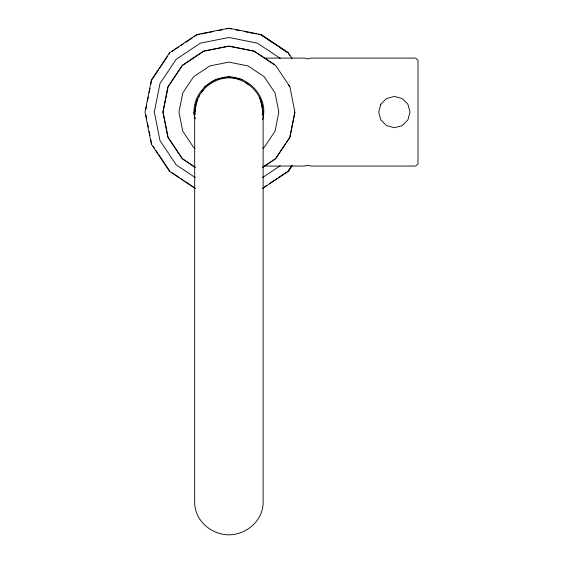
<?xml version="1.0" encoding="UTF-8"?>
<svg xmlns="http://www.w3.org/2000/svg" width="563" height="563" viewBox="0 0 563 563"><rect width="100%" height="100%" fill="white"/><g stroke="black" fill="none" stroke-linecap="round" stroke-linejoin="round"><path stroke-width="0.84" d="M145.831 109.546L146.669 105.337M147.506 101.129L148.343 96.92M149.181 92.712L150.018 88.504M150.856 84.295L151.693 80.087M193.714 112.072L195.051 118.807C189.45 97.73 207.761 77.251 228.909 76.85C250.465 77.265 268.706 98.307 262.618 119.652M262.647 114.528C264.772 95.428 247.875 78.095 228.909 77.849C210.147 78.137 193.693 94.837 195.009 113.705M294.935 112.072L289.91 137.337L275.596 158.759L262.745 167.345M260.528 99.75L263.132 112.832L263.132 503.209C262.59 521.162 246.32 534.611 228.909 534.85C211.498 534.611 195.227 521.162 194.685 503.209L194.685 112.832L197.289 98.975M262.647 115.288L263.132 112.832M289.846 137.309L294.871 112.072L289.91 86.801L275.596 65.385L254.173 51.071L228.909 46.046L203.644 51.071L182.222 65.385L167.908 86.801L162.883 112.072L167.908 137.337L182.222 158.759L195.072 167.345M152.172 79.376L158.365 70.101M159.322 68.672L167.429 56.539M168.858 54.4L169.808 52.971M289.459 137.893L275.532 158.696L264.483 166.05L304.787 166.05L306.448 165.36L308.996 165.36L310.656 166.05L415.67 166.05L418.013 163.896L418.013 60.248L415.67 58.095L310.656 58.095L308.996 58.777L306.448 58.777L304.787 58.095L264.483 58.095M288.481 170.455L289.917 168.316M290.867 166.887L291.824 165.459M288.235 171.398L292.063 165.663L288.249 171.412L262.457 188.647M171.954 51.543L174.094 50.114M175.522 49.157L178.372 47.25M180.512 45.821L183.369 43.914M185.509 42.485L192.645 37.714M194.073 36.764L196.923 34.857M204.024 87.181L215.439 79.552L228.909 76.871L242.379 79.552M262.815 148.329L264.223 147.386L275.047 131.186L278.854 112.072L275.047 92.958L264.223 76.758L248.023 65.927L228.909 62.127L209.795 65.927L193.595 76.758L182.771 92.958L178.964 112.072L182.771 131.186L193.595 147.386L195.002 148.329M262.647 167.19L264.786 165.761M262.435 177.655L280.226 165.761M264.462 186.902L266.602 185.473M269.452 183.566L277.306 178.323M278.727 177.366L287.292 171.645M197.768 34.688L199.45 34.35M201.132 34.019L207.867 32.675M209.549 32.344L213.757 31.507M217.965 30.669L222.174 29.832M226.382 28.995L228.064 28.664M292.063 58.475L288.249 52.732L261.021 34.54L228.909 28.15L196.797 34.54L169.569 52.732L151.377 79.953L144.987 112.072L151.377 144.184L169.569 171.412L195.361 188.647M229.753 28.664L231.435 28.995M235.644 29.832L239.852 30.669M244.06 31.507L248.269 32.344M249.951 32.675L256.686 34.019M258.368 34.35L260.05 34.688M265.208 58.573L274.631 64.844M261.014 34.561L288.235 52.746M260.894 34.857L263.744 36.764M265.173 37.714L277.306 45.821M279.445 47.25L282.295 49.157M283.724 50.114L287.292 52.493M280.226 58.376L257.453 43.161L228.909 37.482L200.365 43.161L176.163 59.326L159.998 83.528L154.318 112.072L159.998 140.616L176.163 164.811L195.382 177.655M264.786 58.376L254.103 51.24L228.909 46.229L203.715 51.24L182.356 65.512L168.084 86.878L163.073 112.072L168.084 137.266L182.356 158.625M183.066 159.104L195.171 167.19M171.954 172.602L179.083 177.366M180.512 178.323L184.08 180.702M185.509 181.659L194.784 187.852M288.481 53.689L289.917 55.828M288.678 85.083L289.846 86.829M153.122 146.197L154.551 148.336M155.986 150.476L157.893 153.333M158.843 154.755L169.808 171.166M194.685 112.832L195.009 114.465M145.831 114.599L146.669 118.807M147.506 123.016L148.343 127.224M149.181 131.425L150.018 135.634M150.856 139.842L151.693 144.051M195.192 111.207A33.731 33.731 0 0 1 195.593 106.808M196.578 102.459A33.731 33.731 0 0 1 197.127 100.784M198.45 97.575A33.731 33.731 0 0 1 199.689 95.231M201.631 92.233A33.731 33.731 0 0 1 203.285 90.143M245.749 82.845A33.731 33.731 0 0 1 248.747 84.795M259.367 97.575A33.731 33.731 0 0 1 260.071 99.165M260.69 100.784A33.731 33.731 0 0 1 262.351 107.695M380.813 104.246L378.716 112.072L380.813 119.891L386.535 125.619L394.36 127.717L402.179 125.619L407.908 119.891L410.005 112.072L407.908 104.246L402.179 98.518L394.36 96.428L386.535 98.518L380.813 104.246"/></g></svg>
